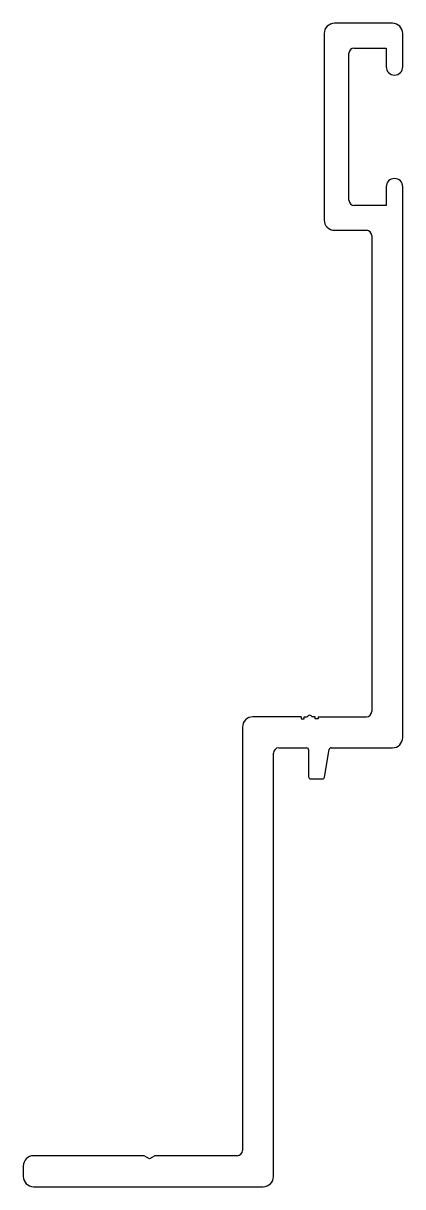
# Model space of a CAD drawing. Extents: x 2380 to 2417, y 1409 to 1521.
import ezdxf

# ---------------------------------------------------------------- set-up
doc = ezdxf.new("R2010")
doc.units = 0
doc.linetypes.add('CENTER', pattern=[50.8, 31.75, -6.35, 6.35, -6.35])
doc.layers.add('RI-OTHERS', color=6, linetype='CENTER')

msp = doc.modelspace()

# ---------------------------------------------------------------- linework, layer by layer
at = {"layer": 'RI-OTHERS', "color": 0, "linetype": 'BYBLOCK'}
for p, q in [((2415.72, 1521.17), (2410.12, 1521.17)), ((2409.12, 1520.17), (2409.12, 1502.17)), ((2416.72, 1516.97), (2416.72, 1520.17)), ((2412.02, 1518.77), (2415.12, 1518.77)), ((2415.12, 1518.77), (2415.12, 1516.97)), ((2411.52, 1504.07), (2411.52, 1518.27)), ((2415.12, 1505.37), (2415.12, 1503.57)), ((2416.72, 1452.17), (2416.72, 1505.37)), ((2415.12, 1503.57), (2412.02, 1503.57)), ((2410.12, 1501.17), (2413.22, 1501.17)), ((2413.72, 1500.67), (2413.72, 1454.67)), ((2406.89, 1454.17), (2402.22, 1454.17)), ((2406.89, 1454.17), (2406.89, 1453.97)), ((2406.89, 1453.97), (2407.19, 1453.97)), ((2407.19, 1454.17), (2407.49, 1454.17)), ((2407.19, 1453.97), (2407.19, 1454.17)), ((2408.25, 1454.17), (2407.95, 1454.17)), ((2408.25, 1453.97), (2408.25, 1454.17)), ((2408.55, 1453.97), (2408.25, 1453.97)), ((2408.55, 1454.17), (2408.55, 1453.97)), ((2408.55, 1454.17), (2413.22, 1454.17)), ((2401.22, 1453.17), (2401.22, 1412.27)), ((2404.72, 1451.17), (2407.42, 1451.17)), ((2409.79, 1451.17), (2415.72, 1451.17)), ((2404.22, 1409.77), (2404.22, 1450.67)), ((2407.62, 1450.97), (2407.62, 1448.37)), ((2409.15, 1448.34), (2409.59, 1451.01)), ((2407.82, 1448.17), (2408.95, 1448.17)), ((2391.7, 1411.77), (2381.02, 1411.77)), ((2392.22, 1411.47), (2391.7, 1411.77)), ((2392.74, 1411.77), (2392.22, 1411.47)), ((2400.72, 1411.77), (2392.74, 1411.77)), ((2380.02, 1410.77), (2380.02, 1409.77)), ((2381.02, 1408.77), (2403.22, 1408.77))]:
    msp.add_line(p, q, dxfattribs=at)
for centre, radius, start, end in [((2410.12, 1520.17), 1, 90, 180), ((2415.72, 1520.17), 1, 0, 90), ((2412.02, 1518.27), 0.5, 90, 180), ((2415.92, 1516.97), 0.8, 180, 0), ((2415.92, 1505.37), 0.8, 0, 180), ((2412.02, 1504.07), 0.5, 180, 270), ((2410.12, 1502.17), 1, 180, 270), ((2413.22, 1500.67), 0.5, 0, 90), ((2413.22, 1454.67), 0.5, 270, 360), ((2402.22, 1453.17), 1, 90, 180), ((2407.72, 1454.07), 0.25, 23.5782, 156.4218), ((2404.72, 1450.67), 0.5, 90, 180), ((2407.42, 1450.97), 0.2, 0, 90), ((2409.79, 1450.97), 0.2, 90, 170.5), ((2415.72, 1452.17), 1, 270, 0), ((2407.82, 1448.37), 0.2, 180, 270), ((2408.95, 1448.37), 0.2, 270, 350.5), ((2381.02, 1410.77), 1, 90, 180), ((2400.72, 1412.27), 0.5, 270, 360), ((2381.02, 1409.77), 1, 180, 270), ((2403.22, 1409.77), 1, 270, 0)]:
    msp.add_arc(centre, radius, start, end, dxfattribs=at)

doc.saveas('drawing.dxf')
